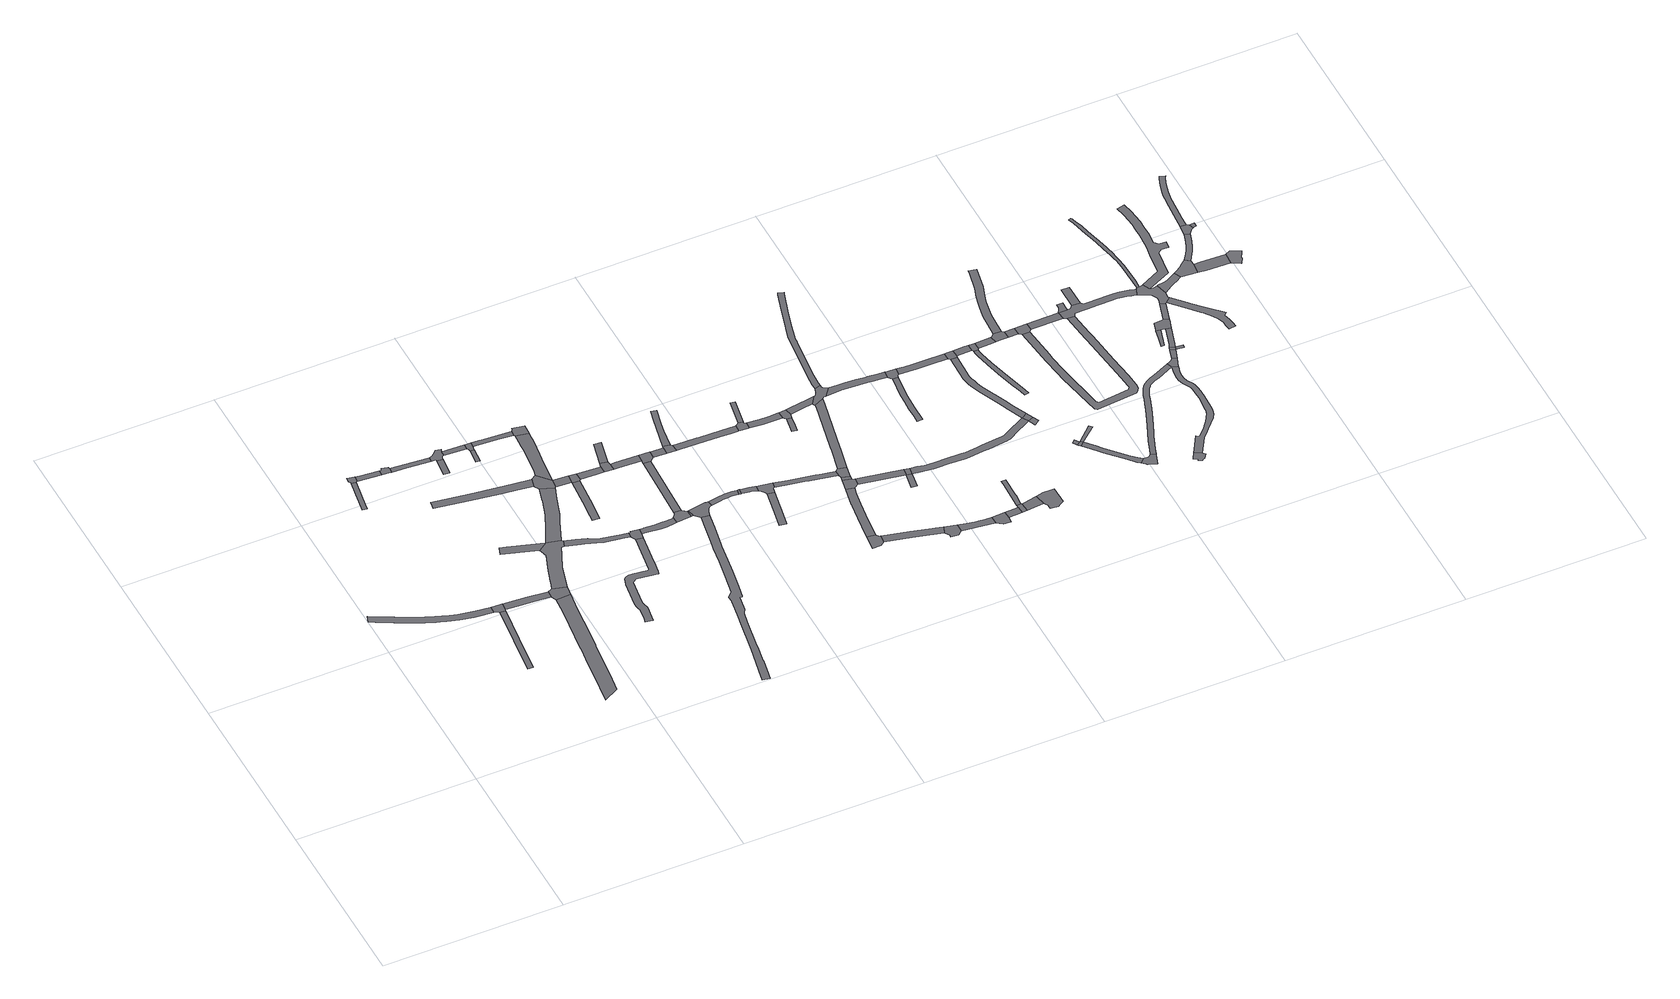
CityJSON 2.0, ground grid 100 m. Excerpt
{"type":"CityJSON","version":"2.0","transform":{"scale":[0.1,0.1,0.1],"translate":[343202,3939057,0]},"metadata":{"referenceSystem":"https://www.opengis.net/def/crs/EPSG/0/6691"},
"CityObjects":{
"road1":{"type":"Road","attributes":{"RoadStructureAttribute.sectionType":"1"},"geometry":[{"type":"MultiSurface","lod":"1","boundaries":[[[0,1,2,3,4,5,6,7,8,9,10,11,12,13,14,15,16,17,18,19,20,21,22,23,24,25,26,27]]]}]},
"road2":{"type":"Road","attributes":{"RoadStructureAttribute.sectionType":"1"},"geometry":[{"type":"MultiSurface","lod":"1","boundaries":[[[28,29,30,31,32,33,34,35]]]}]},
"road3":{"type":"Road","geometry":[{"type":"MultiSurface","lod":"1","boundaries":[[[36,37,0,27,38,28,35,39,40]]]}]},
"road4":{"type":"Road","attributes":{"RoadStructureAttribute.sectionType":"1"},"geometry":[{"type":"MultiSurface","lod":"1","boundaries":[[[41,42,43,44,45,46,47]]]}]},
"road5":{"type":"Road","geometry":[{"type":"MultiSurface","lod":"1","boundaries":[[[48,49,50,51,52,47,46,53,54,55]]]}]},
"road6":{"type":"Road","attributes":{"RoadStructureAttribute.sectionType":"1"},"geometry":[{"type":"MultiSurface","lod":"1","boundaries":[[[56,57,58,59,60,61,62,63,36,40]]]}]},
"road7":{"type":"Road","attributes":{"RoadStructureAttribute.sectionType":"1"},"geometry":[{"type":"MultiSurface","lod":"1","boundaries":[[[64,65,66,67,68,69,70,71,72,73,74,75,76,77,78,79,80]]]}]},
"road8":{"type":"Road","attributes":{"RoadStructureAttribute.sectionType":"1"},"geometry":[{"type":"MultiSurface","lod":"1","boundaries":[[[81,82,48,55,83]]]}]},
"road9":{"type":"Road","geometry":[{"type":"MultiSurface","lod":"1","boundaries":[[[84,85,86,87,81,83,88,89]]]}]},
"road10":{"type":"Road","geometry":[{"type":"MultiSurface","lod":"1","boundaries":[[[90,91,92,60,59,93,64,80]]]}]},
"road11":{"type":"Road","attributes":{"RoadStructureAttribute.sectionType":"1"},"geometry":[{"type":"MultiSurface","lod":"1","boundaries":[[[94,95,96,84,89]]]}]},
"road12":{"type":"Road","attributes":{"RoadStructureAttribute.sectionType":"1"},"geometry":[{"type":"MultiSurface","lod":"1","boundaries":[[[97,98,99,100,101]]]}]},
"road13":{"type":"Road","geometry":[{"type":"MultiSurface","lod":"1","boundaries":[[[102,101,100,103,104,105,106,92,91,107,108,109,110,111,112,113]]]}]},
"road14":{"type":"Road","geometry":[{"type":"MultiSurface","lod":"1","boundaries":[[[114,115,116,117]]]}]},
"road15":{"type":"Road","attributes":{"RoadStructureAttribute.sectionType":"1"},"geometry":[{"type":"MultiSurface","lod":"1","boundaries":[[[118,119,120,121,122,123,124,125,126,127]]]}]},
"road16":{"type":"Road","geometry":[{"type":"MultiSurface","lod":"1","boundaries":[[[116,128,129,130,131,132,133,134,135,136,137,96,95,138,139,140,117]]]}]},
"road17":{"type":"Road","attributes":{"RoadStructureAttribute.sectionType":"1"},"geometry":[{"type":"MultiSurface","lod":"1","boundaries":[[[133,132,141,142]]]}]},
"road18":{"type":"Road","attributes":{"RoadStructureAttribute.sectionType":"1"},"geometry":[{"type":"MultiSurface","lod":"1","boundaries":[[[102,143,144,145,146,147,148,149,150,151,152,153,154,155,101]]]}]},
"road19":{"type":"Road","geometry":[{"type":"MultiSurface","lod":"1","boundaries":[[[156,157,158,159]]]}]},
"road20":{"type":"Road","geometry":[{"type":"MultiSurface","lod":"1","boundaries":[[[141,160,156,159,161,162,163,164,142]]]}]},
"road21":{"type":"Road","attributes":{"RoadStructureAttribute.sectionType":"1"},"geometry":[{"type":"MultiSurface","lod":"1","boundaries":[[[165,166,167,168,169,170,171,172,173,174,175,176,177,178,179,180,181,182,183,184,185,186,187,188,189,190,191,192,193,194,195,196,197,198,199,200]]]}]},
"road22":{"type":"Road","attributes":{"RoadStructureAttribute.sectionType":"1"},"geometry":[{"type":"MultiSurface","lod":"1","boundaries":[[[112,201,202,203,204,205,206,207,208,209,210,211,212,213,214,215,113]]]}]},
"road23":{"type":"Road","geometry":[{"type":"MultiSurface","lod":"1","boundaries":[[[147,216,217,218,127,126,148]]]}]},
"road24":{"type":"Road","attributes":{"RoadStructureAttribute.sectionType":"1"},"geometry":[{"type":"MultiSurface","lod":"1","boundaries":[[[219,220,221,163,162,222,223,224,225,226,227]]]}]},
"road25":{"type":"Road","attributes":{"RoadStructureAttribute.sectionType":"1"},"geometry":[{"type":"MultiSurface","lod":"1","boundaries":[[[228,229,230,231,232,233,234,235,236]]]}]},
"road26":{"type":"Road","attributes":{"RoadStructureAttribute.sectionType":"1"},"geometry":[{"type":"MultiSurface","lod":"1","boundaries":[[[217,216,237,238]]]}]},
"road27":{"type":"Road","attributes":{"RoadStructureAttribute.sectionType":"1"},"geometry":[{"type":"MultiSurface","lod":"1","boundaries":[[[239,240,241,242,243,244,218,217,245,246,247,248,249,250,251]]]}]},
"road28":{"type":"Road","geometry":[{"type":"MultiSurface","lod":"1","boundaries":[[[252,253,254,209,208,200,199,255,256]]]}]},
"road29":{"type":"Road","geometry":[{"type":"MultiSurface","lod":"1","boundaries":[[[237,228,236,257,258,238]]]}]},
"road30":{"type":"Road","attributes":{"RoadStructureAttribute.sectionType":"1"},"geometry":[{"type":"MultiSurface","lod":"1","boundaries":[[[259,260,261,262,263,264,265,266,267,268,269,270,271,272,273,274,275,276,277,278,279,280,281,282,283,284,285,286,287,288,289,290,291,292,293,294,295,296,297]]]}]},
"road31":{"type":"Road","geometry":[{"type":"MultiSurface","lod":"1","boundaries":[[[298,227,226,251,250,299,300]]]}]},
"road32":{"type":"Road","attributes":{"RoadStructureAttribute.sectionType":"1"},"geometry":[{"type":"MultiSurface","lod":"1","boundaries":[[[301,302,303,304,305,306,307,256,255,308,309,310,311,312,313,314]]]}]},
"road33":{"type":"Road","attributes":{"RoadStructureAttribute.sectionType":"1"},"geometry":[{"type":"MultiSurface","lod":"1","boundaries":[[[315,316,258,257,317,318]]]}]},
"road34":{"type":"Road","geometry":[{"type":"MultiSurface","lod":"1","boundaries":[[[319,320,321,322,315,318]]]}]},
"road35":{"type":"Road","geometry":[{"type":"MultiSurface","lod":"1","boundaries":[[[313,323,324,325,326,327,314]]]}]},
"road36":{"type":"Road","geometry":[{"type":"MultiSurface","lod":"1","boundaries":[[[328,329,322,321]]]}]},
"road37":{"type":"Road","attributes":{"RoadStructureAttribute.sectionType":"1"},"geometry":[{"type":"MultiSurface","lod":"1","boundaries":[[[323,330,331,324]]]}]},
"road38":{"type":"Road","attributes":{"RoadStructureAttribute.sectionType":"1"},"geometry":[{"type":"MultiSurface","lod":"1","boundaries":[[[332,333,334,335,320,319]]]}]},
"road39":{"type":"Road","attributes":{"RoadStructureAttribute.sectionType":"1"},"geometry":[{"type":"MultiSurface","lod":"1","boundaries":[[[336,337,338,339,326,325]]]}]},
"road40":{"type":"Road","geometry":[{"type":"MultiSurface","lod":"1","boundaries":[[[340,341,342,343,344,345,346,347,348,331,330,283,282]]]}]},
"road41":{"type":"Road","geometry":[{"type":"MultiSurface","lod":"1","boundaries":[[[333,338,337,349,350,334]]]}]},
"road42":{"type":"Road","attributes":{"RoadStructureAttribute.sectionType":"1"},"geometry":[{"type":"MultiSurface","lod":"1","boundaries":[[[351,352,353,350,349]]]}]},
"road43":{"type":"Road","attributes":{"RoadStructureAttribute.sectionType":"1"},"geometry":[{"type":"MultiSurface","lod":"1","boundaries":[[[354,355,356,357,358,345,344,359,360,361,362,363,364,365]]]}]},
"road44":{"type":"Road","geometry":[{"type":"MultiSurface","lod":"1","boundaries":[[[366,367,368,352,351,369,370]]]}]},
"road45":{"type":"Road","geometry":[{"type":"MultiSurface","lod":"1","boundaries":[[[371,372,373,354,365]]]}]},
"road46":{"type":"Road","attributes":{"RoadStructureAttribute.sectionType":"1"},"geometry":[{"type":"MultiSurface","lod":"1","boundaries":[[[367,374,375,376,377,378,368]]]}]},
"road47":{"type":"Road","attributes":{"RoadStructureAttribute.sectionType":"1"},"geometry":[{"type":"MultiSurface","lod":"1","boundaries":[[[379,380,381,373,372,382,383,384,385,386,387]]]}]},
"road48":{"type":"Road","attributes":{"RoadStructureAttribute.sectionType":"1"},"geometry":[{"type":"MultiSurface","lod":"1","boundaries":[[[388,389,390,391,392,393]]]}]},
"road49":{"type":"Road","geometry":[{"type":"MultiSurface","lod":"1","boundaries":[[[386,394,395,396,393,392,397,398,399,400,401,387]]]}]},
"road50":{"type":"Road","attributes":{"RoadStructureAttribute.sectionType":"1"},"geometry":[{"type":"MultiSurface","lod":"1","boundaries":[[[402,403,404,405,370,369,406,407,408,409,410,411,412]]]}]},
"road51":{"type":"Road","geometry":[{"type":"MultiSurface","lod":"1","boundaries":[[[413,414,415,416,417,418,419,420]]]}]},
"road52":{"type":"Road","attributes":{"RoadStructureAttribute.sectionType":"1"},"geometry":[{"type":"MultiSurface","lod":"1","boundaries":[[[421,422,423,400,399,424,425,426,427,428,429]]]}]},
"road53":{"type":"Road","geometry":[{"type":"MultiSurface","lod":"1","boundaries":[[[430,431,412,411,432,433,434,435,436,437,438,439]]]}]},
"road54":{"type":"Road","attributes":{"RoadStructureAttribute.sectionType":"1"},"geometry":[{"type":"MultiSurface","lod":"1","boundaries":[[[440,441,442,443,444,445,446,447,415,414,448,449,450,451,452,453]]]}]},
"road55":{"type":"Road","geometry":[{"type":"MultiSurface","lod":"1","boundaries":[[[438,454,455,439]]]}]},
"road56":{"type":"Road","attributes":{"RoadStructureAttribute.sectionType":"1"},"geometry":[{"type":"MultiSurface","lod":"1","boundaries":[[[456,457,458,459,460,461,462,463,434,433]]]}]},
"road57":{"type":"Road","attributes":{"RoadStructureAttribute.sectionType":"1"},"geometry":[{"type":"MultiSurface","lod":"1","boundaries":[[[419,464,465,466,467,468,469,470,471,420]]]}]},
"road58":{"type":"Road","geometry":[{"type":"MultiSurface","lod":"1","boundaries":[[[452,472,473,474,475,476,453]]]}]},
"road59":{"type":"Road","attributes":{"RoadStructureAttribute.sectionType":"1"},"geometry":[{"type":"MultiSurface","lod":"1","boundaries":[[[475,477,478,476]]]}]},
"road60":{"type":"Road","geometry":[{"type":"MultiSurface","lod":"1","boundaries":[[[428,478,477,479,480,429]]]}]},
"road61":{"type":"Road","geometry":[{"type":"MultiSurface","lod":"1","boundaries":[[[481,482,483,484,485,486]]]}]},
"road62":{"type":"Road","geometry":[{"type":"MultiSurface","lod":"1","boundaries":[[[487,488,489,460,459,481,486]]]}]},
"road63":{"type":"Road","attributes":{"RoadStructureAttribute.sectionType":"1"},"geometry":[{"type":"MultiSurface","lod":"1","boundaries":[[[490,473,472,491,492]]]}]},
"road64":{"type":"Road","geometry":[{"type":"MultiSurface","lod":"1","boundaries":[[[467,466,493,494,495,496,497]]]}]},
"road65":{"type":"Road","attributes":{"RoadStructureAttribute.sectionType":"1"},"geometry":[{"type":"MultiSurface","lod":"1","boundaries":[[[498,499,500,501,480,479,502,503,504,505,506]]]}]},
"road66":{"type":"Road","attributes":{"RoadStructureAttribute.sectionType":"1"},"geometry":[{"type":"MultiSurface","lod":"1","boundaries":[[[507,508,509,510,511,512,513,489,488]]]}]},
"road67":{"type":"Road","geometry":[{"type":"MultiSurface","lod":"1","boundaries":[[[491,514,515,516,517,518]]]}]},
"road68":{"type":"Road","geometry":[{"type":"MultiSurface","lod":"1","boundaries":[[[491,518,519,492]]]}]},
"road69":{"type":"Road","attributes":{"RoadStructureAttribute.sectionType":"1"},"geometry":[{"type":"MultiSurface","lod":"1","boundaries":[[[496,520,521,522,523,524,525,526,527,528,497]]]}]},
"road70":{"type":"Road","geometry":[{"type":"MultiSurface","lod":"1","boundaries":[[[529,530,531,532,533,534,535,536,510,509,498,506,537,538]]]}]},
"road71":{"type":"Road","geometry":[{"type":"MultiSurface","lod":"1","boundaries":[[[539,540,521,520,541,542]]]}]},
"road72":{"type":"Road","attributes":{"RoadStructureAttribute.sectionType":"1"},"geometry":[{"type":"MultiSurface","lod":"1","boundaries":[[[543,540,539,544,545]]]}]},
"road73":{"type":"Road","attributes":{"RoadStructureAttribute.sectionType":"1"},"geometry":[{"type":"MultiSurface","lod":"1","boundaries":[[[546,547,548,549,550,551,552,529,538,553,554,555,556,557,558,559,560]]]}]},
"road74":{"type":"Road","attributes":{"RoadStructureAttribute.sectionType":"1"},"geometry":[{"type":"MultiSurface","lod":"1","boundaries":[[[561,562,563,564,565,566,567,568,569,570,571,572,533,532,573,574,575,576,577,578,579,580,581,582,583,584,585]]]}]},
"road75":{"type":"Road","geometry":[{"type":"MultiSurface","lod":"1","boundaries":[[[586,587,588,589,543,545]]]}]},
"road76":{"type":"Road","attributes":{"RoadStructureAttribute.sectionType":"1"},"geometry":[{"type":"MultiSurface","lod":"1","boundaries":[[[590,591,592,593,594,595,596,589,588]]]}]},
"road77":{"type":"Road","attributes":{"RoadStructureAttribute.sectionType":"1"},"geometry":[{"type":"MultiSurface","lod":"1","boundaries":[[[597,587,586,598,599]]]}]},
"road78":{"type":"Road","attributes":{"RoadStructureAttribute.sectionType":"1"},"geometry":[{"type":"MultiSurface","lod":"1","boundaries":[[[600,601,602,603,604,605,606,607,608,609,610,611,612,613,614]]]}]},
"road79":{"type":"Road","attributes":{"RoadStructureAttribute.sectionType":"1"},"geometry":[{"type":"MultiSurface","lod":"1","boundaries":[[[615,616,617,618,619,620,621,622,623,624,625,626,627,628,629,630,631,519,518,632,633,634,635,636,637,638,639,640,641,642,643,644,645,646,647,648,615,649,650,651]]]}]},
"road80":{"type":"Road","geometry":[{"type":"MultiSurface","lod":"1","boundaries":[[[652,653,599,598,654,655,656,657,658,659,660]]]}]},
"road81":{"type":"Road","geometry":[{"type":"MultiSurface","lod":"1","boundaries":[[[600,614,661,662,663,664,546,560]]]}]},
"road82":{"type":"Road","attributes":{"RoadStructureAttribute.sectionType":"1"},"geometry":[{"type":"MultiSurface","lod":"1","boundaries":[[[665,666,667,668,669,670,663,662,671,672,673,674,675,676]]]}]},
"road83":{"type":"Road","attributes":{"RoadStructureAttribute.sectionType":"1"},"geometry":[{"type":"MultiSurface","lod":"1","boundaries":[[[677,678,679,680,681,682,683,684,685,686,616,687,688,689,690,691,692,693,694,695,696,697]]]}]},
"road84":{"type":"Road","geometry":[{"type":"MultiSurface","lod":"1","boundaries":[[[687,616,615,651]]]}]},
"road85":{"type":"Road","geometry":[{"type":"MultiSurface","lod":"1","boundaries":[[[698,665,676,697,696,699,700]]]}]},
"road86":{"type":"Road","geometry":[{"type":"MultiSurface","lod":"1","boundaries":[[[701,702,703,704,705]]]}]},
"road87":{"type":"Road","geometry":[{"type":"MultiSurface","lod":"1","boundaries":[[[705,704,706,707,708,709]]]}]},
"road88":{"type":"Road","attributes":{"RoadStructureAttribute.sectionType":"1"},"geometry":[{"type":"MultiSurface","lod":"1","boundaries":[[[699,710,711,712,700]]]}]},
"road89":{"type":"Road","attributes":{"RoadStructureAttribute.sectionType":"1"},"geometry":[{"type":"MultiSurface","lod":"1","boundaries":[[[713,714,715,716,717,718,719,720,721,722,723,724,725,726,727,728]]]}]},
"road90":{"type":"Road","attributes":{"RoadStructureAttribute.sectionType":"1"},"geometry":[{"type":"MultiSurface","lod":"1","boundaries":[[[708,729,730,709]]]}]},
"road91":{"type":"Road","geometry":[{"type":"MultiSurface","lod":"1","boundaries":[[[727,731,732,711,710,733,728]]]}]},
"road92":{"type":"Road","attributes":{"RoadStructureAttribute.sectionType":"1"},"geometry":[{"type":"MultiSurface","lod":"1","boundaries":[[[734,735,736,737,738,708,707,739,740,741,742,743,744,745,746]]]}]},
"road93":{"type":"Road","attributes":{"RoadStructureAttribute.sectionType":"1"},"geometry":[{"type":"MultiSurface","lod":"1","boundaries":[[[731,747,748,749,750,732]]]}]},
"road94":{"type":"Road","geometry":[{"type":"MultiSurface","lod":"1","boundaries":[[[745,751,752,753,754,755,756,757,758,759,760,761,746]]]}]},
"road95":{"type":"Road","geometry":[{"type":"MultiSurface","lod":"1","boundaries":[[[762,763,764,765,749,748,766,767]]]}]},
"road96":{"type":"Road","attributes":{"RoadStructureAttribute.sectionType":"1"},"geometry":[{"type":"MultiSurface","lod":"1","boundaries":[[[762,767,768,769]]]}]},
"road97":{"type":"Road","attributes":{"RoadStructureAttribute.sectionType":"1"},"geometry":[{"type":"MultiSurface","lod":"1","boundaries":[[[770,771,772,773,774,775,776,777,778,779,764,763,780,781,782,783,784,785,786,787,788]]]}]},
"road98":{"type":"Road","geometry":[{"type":"MultiSurface","lod":"1","boundaries":[[[768,789,790,791,792,769]]]}]},
"road99":{"type":"Road","geometry":[{"type":"MultiSurface","lod":"1","boundaries":[[[793,794,795,796,797,798,799,800,801,802,803,804]]]}]},
"road100":{"type":"Road","attributes":{"RoadStructureAttribute.sectionType":"1"},"geometry":[{"type":"MultiSurface","lod":"1","boundaries":[[[805,806,807,808,809,810,811,812,813,814,815,816,817,818,819,790,789,820,821,822,823,824,825,826,827,828,829,830,831,832,833,834,835,836,837,838]]]}]},
"road101":{"type":"Road","attributes":{"RoadStructureAttribute.sectionType":"1"},"geometry":[{"type":"MultiSurface","lod":"1","boundaries":[[[839,792,791,840,841]]]}]},
"road102":{"type":"Road","attributes":{"RoadStructureAttribute.sectionType":"1"},"geometry":[{"type":"MultiSurface","lod":"1","boundaries":[[[757,842,843,844,845,846,847,848,849,850,851,852,853,854,855,856,857,858,859,860,861,862,863,864,865,866,867,868,869,870,871,872,873,874,875,876,877,878,879,880,800,799,881,882,883,884,885,886,887,888,889,890,891,892,893,894,895,896,897,898,899,900,860,901,902,903,904,905,906,907,908,909,910,911,912,913,914,915,916,917,758]]]}]},
"road103":{"type":"Road","geometry":[{"type":"MultiSurface","lod":"1","boundaries":[[[918,919,920,921,922,923,841]]]}]},
"road104":{"type":"Road","geometry":[{"type":"MultiSurface","lod":"1","boundaries":[[[924,925,926,927]]]}]},
"road105":{"type":"Road","geometry":[{"type":"MultiSurface","lod":"1","boundaries":[[[928,929,901,860,900,930,931]]]}]},
"road106":{"type":"Road","attributes":{"RoadStructureAttribute.sectionType":"1"},"geometry":[{"type":"MultiSurface","lod":"1","boundaries":[[[926,932,918,841,840,933,838,837,934,935,936,937,938,939,940,941,942,943,944,945,946,947,948,949,950,951,952,953,954,927]]]}]},
"road107":{"type":"Road","attributes":{"RoadStructureAttribute.sectionType":"1"},"geometry":[{"type":"MultiSurface","lod":"1","boundaries":[[[955,931,930,956]]]}]},
"road108":{"type":"Road","geometry":[{"type":"MultiSurface","lod":"1","boundaries":[[[957,958,955,956]]]}]},
"road109":{"type":"Road","attributes":{"RoadStructureAttribute.sectionType":"1"},"geometry":[{"type":"MultiSurface","lod":"1","boundaries":[[[959,960,961,962,963,964,965]]]}]},
"road110":{"type":"Road","geometry":[{"type":"MultiSurface","lod":"1","boundaries":[[[966,967,957,956]]]}]},
"road111":{"type":"Road","attributes":{"RoadStructureAttribute.sectionType":"1"},"geometry":[{"type":"MultiSurface","lod":"1","boundaries":[[[968,969,970,971,958,957]]]}]},
"road112":{"type":"Road","geometry":[{"type":"MultiSurface","lod":"1","boundaries":[[[972,973,974,975,965,964,976,970,969,977,978,979]]]}]},
"road113":{"type":"Road","attributes":{"RoadStructureAttribute.sectionType":"1"},"geometry":[{"type":"MultiSurface","lod":"1","boundaries":[[[978,980,981,979]]]}]},
"road114":{"type":"Road","geometry":[{"type":"MultiSurface","lod":"1","boundaries":[[[982,983,984,985,986,987,988,989,990,991,992,993,994,995,944,943,996,997,998,999,1000,1001,1002,1003,981,980,1004,1005]]]}]},
"road115":{"type":"Road","attributes":{"RoadStructureAttribute.sectionType":"1"},"geometry":[{"type":"MultiSurface","lod":"1","boundaries":[[[992,1006,1007,1008,1009,1010,1011,1012,1013,1014,1015,1016,1017,1018,1019,1020,1021,1022,1023,1024,1025,1026,1027,1028,1029,1030,1031,1032,1033,993]]]}]},
"road116":{"type":"Road","attributes":{"RoadStructureAttribute.sectionType":"1"},"geometry":[{"type":"MultiSurface","lod":"1","boundaries":[[[1034,1035,1036,1037,1038,1039,1040,1041,1042,1043,1044,1045,1046,1047,1048,1049,1050,1051,1052,1053,1054,982,1005]]]}]},
"road117":{"type":"Road","attributes":{"RoadStructureAttribute.sectionType":"1"},"geometry":[{"type":"MultiSurface","lod":"1","boundaries":[[[1055,1056,1057,1058,1059,1060,1061,985,984,1062,1063,1064,1065,1066,1067]]]}]},
"road118":{"type":"Road","attributes":{"RoadStructureAttribute.sectionType":"1"},"geometry":[{"type":"MultiSurface","lod":"1","boundaries":[[[987,1068,1069,1070,1071,1072,1073,1074,1075,1076,1077,1078,1079,1080,1081,1082,1083,1084,1085,1086,1087,1088,1089,1090,1091,1092,988]]]}]},
"road119":{"type":"Road","geometry":[{"type":"MultiSurface","lod":"1","boundaries":[[[1093,1094,1095,1096,1097,1098,1099,1100,1055,1067]]]}]},
"road120":{"type":"Road","attributes":{"RoadStructureAttribute.sectionType":"1"},"geometry":[{"type":"MultiSurface","lod":"1","boundaries":[[[1101,1102,1103,1104,1105,1106,1107,1108,1109,1110,1096,1095]]]}]},
"road121":{"type":"Road","attributes":{"RoadStructureAttribute.sectionType":"1"},"geometry":[{"type":"MultiSurface","lod":"1","boundaries":[[[1111,1094,1093,1112,1113,1114]]]}]},
"road122":{"type":"Road","geometry":[{"type":"MultiSurface","lod":"1","boundaries":[[[1115,1116,1106,1105,1117,1118,1119,1120,1121,1122,1123]]]}]},
"road123":{"type":"Road","geometry":[{"type":"MultiSurface","lod":"1","boundaries":[[[1124,1125,1126,1122,1121]]]}]},
"road124":{"type":"Road","geometry":[{"type":"MultiSurface","lod":"1","boundaries":[[[1127,1128,1129,1130,1131,1114,1113,1132,1133,1134,1135]]]}]},
"road125":{"type":"Road","attributes":{"RoadStructureAttribute.sectionType":"1"},"geometry":[{"type":"MultiSurface","lod":"1","boundaries":[[[1136,1137,1138,1139,1140,1141,1142,1143,1144,1145,1146,1147,1148,1149,1150,1151,1152,1153,1154,1155,1156,1157,1115,1123]]]}]}
},
"vertices":[
[599,1067,0],[519,1077,0],[429,1093,0],[369,1111,0],[352,1117,0],[320,1128,0],[274,1146,0],[251,1155,0],[212,1174,0],[204,1178,0],[135,1214,0],[54,1256,0],[15,1277,0],[2,1238,0],[36,1220,0],[101,1187,0],[117,1178,0],[195,1138,0],[235,1119,0],[243,1115,0],[257,1110,0],[306,1090,0],[327,1083,0],[356,1073,0],[419,1054,0],[493,1040,0],[513,1037,0],[596,1028,0],
[623,1014,0],[599,805,0],[581,660,0],[573,593,0],[602,589,0],[610,654,0],[628,802,0],[653,1011,0],
[659,1064,0],[625,1066,0],[618,1020,0],[654,1020,0],[656,1022,0],
[335,2041,0],[333,2033,0],[322,1970,0],[347,1966,0],[353,2001,0],[382,2162,0],[357,2166,0],
[391,2198,0],[366,2205,0],[352,2208,0],[348,2180,0],[357,2169,0],[384,2165,0],[385,2166,0],[389,2167,0],
[660,1022,0],[746,1015,0],[821,1009,0],[902,1002,0],[905,1042,0],[795,1053,0],[748,1057,0],[662,1064,0],
[916,973,0],[910,911,0],[895,784,0],[875,613,0],[874,604,0],[860,490,0],[847,382,0],[832,262,0],[826,222,0],[910,268,0],[924,373,0],[937,485,0],[950,590,0],[952,598,0],[972,774,0],[986,901,0],[996,976,0],
[521,2183,0],[419,2195,0],[519,2154,0],
[574,2177,0],[572,2187,0],[538,2197,0],[532,2185,0],[565,2150,0],[572,2149,0],
[1000,998,0],[1006,1033,0],[929,1054,0],[916,978,0],
[654,2143,0],[784,2133,0],[786,2161,0],
[856,1420,0],[821,1431,0],[804,1386,0],[995,1325,0],[1045,1361,0],
[1123,1344,0],[1009,1280,0],[976,1199,0],[948,1107,0],[939,1081,0],[1018,1084,0],[1045,1172,0],[1076,1242,0],[1080,1249,0],[1100,1300,0],[1118,1299,0],[1131,1337,0],
[800,2023,0],[831,2019,0],[843,2121,0],[811,2124,0],
[1083,1810,0],[1003,1819,0],[858,1841,0],[655,1872,0],[648,1828,0],[793,1805,0],[997,1774,0],[1083,1763,0],[1167,1751,0],[1178,1799,0],
[843,2129,0],[846,2136,0],[849,2141,0],[853,2143,0],[859,2144,0],[857,2172,0],[866,2187,0],[834,2194,0],[814,2173,0],[805,2165,0],[807,2132,0],[809,2131,0],[811,2126,0],
[981,2137,0],[983,2167,0],
[1174,1466,0],[1196,1514,0],[1201,1531,0],[1230,1620,0],[1258,1694,0],[1183,1720,0],[1161,1641,0],[1159,1634,0],[1129,1543,0],[1129,1541,0],[1087,1450,0],[1079,1433,0],[1050,1371,0],
[991,2115,0],[981,2033,0],[1005,2031,0],[1013,2113,0],
[988,2127,0],[1014,2129,0],[1016,2138,0],[1018,2166,0],[1003,2166,0],
[1427,971,0],[1424,964,0],[1416,963,0],[1340,973,0],[1321,976,0],[1305,972,0],[1294,965,0],[1285,955,0],[1281,942,0],[1276,922,0],[1254,782,0],[1254,757,0],[1259,737,0],[1261,731,0],[1261,728,0],[1251,662,0],[1247,637,0],[1272,633,0],[1287,631,0],[1301,725,0],[1301,738,0],[1297,749,0],[1294,762,0],[1294,779,0],[1315,916,0],[1340,933,0],[1430,920,0],[1454,918,0],[1455,918,0],[1461,936,0],[1466,959,0],[1472,996,0],[1478,1041,0],[1488,1107,0],[1499,1183,0],[1459,1189,0],
[1179,1281,0],[1236,1263,0],[1244,1260,0],[1273,1250,0],[1309,1239,0],[1354,1230,0],[1414,1221,0],[1445,1215,0],[1449,1246,0],[1416,1250,0],[1359,1260,0],[1294,1274,0],[1284,1277,0],[1247,1301,0],[1191,1319,0],
[1263,1699,0],[1269,1749,0],[1207,1819,0],
[1153,2157,0],[1087,2161,0],[1064,2163,0],[1020,2137,0],[1029,2137,0],[1087,2134,0],[1151,2129,0],[1235,2121,0],[1238,2149,0],
[1350,1689,0],[1335,1510,0],[1334,1507,0],[1327,1443,0],[1324,1406,0],[1363,1403,0],[1374,1500,0],[1374,1506,0],[1390,1686,0],
[1348,1692,0],[1353,1742,0],
[1236,2048,0],[1235,2045,0],[1234,2009,0],[1228,1945,0],[1221,1890,0],[1215,1846,0],[1277,1833,0],[1288,1910,0],[1292,1943,0],[1305,2038,0],[1308,2088,0],[1309,2099,0],[1240,2114,0],
[1496,1247,0],[1460,1251,0],[1459,1245,0],[1503,1210,0],[1506,1246,0],
[1396,1694,0],[1397,1738,0],
[1632,5,0],[1637,32,0],[1645,73,0],[1657,132,0],[1654,132,0],[1673,234,0],[1678,264,0],[1705,418,0],[1717,478,0],[1732,503,0],[1747,583,0],[1747,589,0],[1760,587,0],[1762,596,0],[1768,624,0],[1775,662,0],[1795,772,0],[1810,857,0],[1825,956,0],[1829,980,0],[1834,1006,0],[1851,1095,0],[1855,1118,0],[1866,1180,0],[1821,1188,0],[1807,1103,0],[1790,1014,0],[1781,963,0],[1765,865,0],[1746,755,0],[1726,645,0],[1697,613,0],[1701,585,0],[1700,583,0],[1683,487,0],[1671,423,0],[1636,231,0],[1598,42,0],[1592,13,0],
[1245,2162,0],[1312,2157,0],[1247,2170,0],
[1692,1244,0],[1678,1242,0],[1647,1241,0],[1634,1241,0],[1590,1242,0],[1530,1244,0],[1528,1244,0],[1520,1209,0],[1607,1201,0],[1640,1202,0],[1659,1204,0],[1666,1205,0],[1697,1208,0],[1694,1244,0],
[1528,1728,0],[1489,1731,0],[1487,1691,0],[1526,1689,0],
[1578,1687,0],[1579,1726,0],[1575,1745,0],[1534,1754,0],
[1781,1216,0],[1777,1257,0],[1754,1277,0],[1715,1279,0],[1714,1266,0],
[1605,1885,0],[1566,1891,0],
[1791,1217,0],[1784,1258,0],
[1603,1686,0],[1731,1680,0],[1732,1722,0],[1607,1726,0],
[1762,1462,0],[1770,1657,0],[1730,1659,0],[1722,1463,0],
[1872,1206,0],[1878,1220,0],[1884,1229,0],[1897,1240,0],[1907,1243,0],[1902,1273,0],[1900,1272,0],[1886,1270,0],[1887,1276,0],
[1792,1677,0],[1793,1720,0],
[1866,1674,0],[1867,1715,0],[1807,1719,0],
[2067,1284,0],[2041,1287,0],[2018,1287,0],[2000,1286,0],[1963,1283,0],[1967,1253,0],[1977,1254,0],[1984,1255,0],[2002,1256,0],[2019,1257,0],[2039,1257,0],[2063,1254,0],
[1911,1714,0],[1909,1720,0],[1870,1728,0],[1920,1671,0],[1916,1712,0],
[2076,1252,0],[2076,1253,0],[2079,1283,0],
[1921,1823,0],[1934,1883,0],[1953,1971,0],[1924,1977,0],[1911,1919,0],
[2161,1269,0],[2131,1274,0],[2099,1280,0],[2095,1251,0],[2119,1247,0],[2126,1246,0],[2148,1240,0],[2160,1235,0],[2166,1268,0],
[2161,1035,0],[2147,968,0],[2186,960,0],[2200,1027,0],[2229,1187,0],[2190,1194,0],
[2168,1230,0],[2180,1217,0],[2187,1206,0],[2234,1211,0],[2237,1218,0],[2244,1223,0],[2250,1252,0],[2249,1252,0],
[2182,1702,0],[2062,1706,0],[2048,1707,0],[1938,1711,0],[1936,1671,0],[2075,1666,0],[2181,1662,0],[2211,1661,0],[2252,1659,0],[2259,1659,0],[2261,1701,0],
[2562,680,0],[2552,697,0],[2505,702,0],[2497,629,0],[2495,617,0],[2542,617,0],[2565,636,0],[2569,678,0],
[2475,1208,0],[2467,1210,0],[2327,1237,0],[2255,1220,0],[2323,1207,0],[2397,1193,0],[2420,1188,0],[2569,1158,0],[2570,1191,0],
[2274,1707,0],[2268,1704,0],[2309,1656,0],[2315,1656,0],[2318,1695,0],[2311,1697,0],[2307,1702,0],[2307,1709,0],[2307,1710,0],[2281,1714,0],
[2542,973,0],[2537,945,0],[2537,942,0],[2535,934,0],[2529,893,0],[2517,803,0],[2515,781,0],[2511,754,0],[2562,798,0],[2573,887,0],[2580,927,0],[2594,1006,0],[2602,1044,0],[2558,1053,0],
[2333,1855,0],[2306,1859,0],
[2358,1652,0],[2388,1650,0],[2439,1648,0],[2496,1649,0],[2493,1689,0],[2492,1689,0],[2440,1688,0],[2390,1690,0],
[2707,600,0],[2723,596,0],[2864,559,0],[2881,601,0],[2841,611,0],[2810,620,0],[2718,644,0],[2606,670,0],
[2627,1061,0],[2633,1099,0],[2626,1100,0],[2618,1109,0],[2570,1118,0],
[2619,1127,0],[2575,1141,0],
[2630,1191,0],[2586,1201,0],
[2511,1635,0],[2509,1623,0],[2496,1542,0],[2523,1538,0],[2532,1592,0],[2538,1630,0],
[2539,1639,0],[2542,1653,0],[2535,1693,0],
[2801,1069,0],[2873,1015,0],[2880,1056,0],
[2883,535,0],[2882,519,0],[2925,516,0],[2947,537,0],[2949,583,0],
[2682,1658,0],[2681,1647,0],[2620,1359,0],[2615,1333,0],[2658,1320,0],[2665,1350,0],[2675,1402,0],[2727,1647,0],[2735,1683,0],
[2574,1659,0],[2609,1664,0],[2672,1675,0],[2703,1718,0],[2678,1716,0],[2666,1715,0],[2559,1697,0],
[2864,961,0],[2858,923,0],[2889,920,0],[2901,997,0],[2903,1010,0],
[2910,1051,0],
[3128,514,0],[3127,558,0],[3098,557,0],[3092,558,0],[3058,562,0],[3050,563,0],[3038,565,0],[3024,568,0],[2995,574,0],
[2793,1742,0],[2768,1759,0],[2767,1765,0],[2765,1776,0],[2731,1764,0],[2725,1742,0],[2725,1739,0],[2711,1721,0],[2746,1693,0],[2758,1694,0],
[3202,519,0],[3200,560,0],[3160,487,0],[3200,485,0],
[3275,563,0],[3241,520,0],[3279,523,0],
[3096,1722,0],[3062,1725,0],[3008,1730,0],[2992,1731,0],[2946,1736,0],[2881,1739,0],[2847,1739,0],[2799,1697,0],[2848,1699,0],[2879,1699,0],[2943,1696,0],[2987,1691,0],[3011,1689,0],[3059,1686,0],[3093,1683,0],
[2861,2462,0],[2857,2451,0],[2825,2345,0],[2805,2276,0],[2789,2222,0],[2780,2188,0],[2772,2161,0],[2767,2135,0],[2765,2115,0],[2764,2106,0],[2737,1858,0],[2732,1797,0],[2764,1797,0],[2769,1855,0],[2796,2101,0],[2797,2112,0],[2799,2130,0],[2804,2154,0],[2811,2179,0],[2820,2213,0],[2835,2267,0],[2852,2324,0],[2888,2442,0],[2889,2443,0],[2894,2452,0],
[3307,526,0],[3302,578,0],[3300,579,0],[3275,580,0],
[3300,587,0],[3303,644,0],[3303,652,0],[3306,754,0],[3306,766,0],[3281,767,0],[3281,747,0],
[3316,579,0],[3403,535,0],[3390,595,0],
[3111,1660,0],[3103,1598,0],[3099,1564,0],[3096,1531,0],[3094,1487,0],[3092,1434,0],[3091,1374,0],[3090,1335,0],[3120,1334,0],[3122,1433,0],[3124,1485,0],[3126,1528,0],[3129,1561,0],[3133,1594,0],[3142,1659,0],
[3592,1094,0],[3573,1129,0],[3464,1071,0],[3440,1058,0],[3432,1056,0],[3420,1053,0],[3410,1052,0],[3308,1041,0],[3278,1038,0],[3239,1034,0],[3211,1031,0],[3190,1031,0],[3098,1034,0],[3049,1034,0],[3006,1035,0],[2988,1037,0],[2950,1044,0],[2913,1008,0],[2982,998,0],[3003,995,0],[3017,994,0],[3049,994,0],[3098,994,0],[3190,990,0],[3213,991,0],[3244,994,0],[3312,1001,0],[3322,1002,0],[3414,1013,0],[3427,1014,0],[3442,1017,0],[3455,1021,0],[3482,1035,0],[3483,1036,0],[3609,1056,0],[3638,1077,0],[3624,1108,0],
[3478,605,0],[3434,604,0],[3418,516,0],[3417,496,0],[3416,486,0],[3461,482,0],[3475,491,0],[3498,505,0],[3496,605,0],
[3145,1671,0],[3153,1677,0],[3155,1718,0],[3113,1720,0],
[3421,1710,0],[3319,1711,0],[3295,1711,0],[3252,1712,0],[3201,1714,0],[3187,1715,0],[3181,1676,0],[3252,1672,0],[3286,1671,0],[3295,1671,0],[3318,1671,0],[3421,1670,0],
[3427,1508,0],[3431,1487,0],[3433,1476,0],[3434,1471,0],[3435,1465,0],[3441,1443,0],[3448,1422,0],[3458,1392,0],[3510,1272,0],[3536,1213,0],[3605,1150,0],[3569,1227,0],[3547,1280,0],[3493,1405,0],[3482,1435,0],[3476,1454,0],[3471,1473,0],[3467,1494,0],[3464,1511,0],[3469,1659,0],[3433,1661,0],
[3443,1710,0],[3470,1669,0],[3469,1711,0],
[3737,874,0],[3721,858,0],[3733,842,0],[3736,837,0],[3755,851,0],
[3741,831,0],[3749,822,0],[3771,842,0],[3758,852,0],
[3555,1672,0],[3555,1712,0],[3536,1712,0],
[3561,1644,0],[3564,1622,0],[3580,1548,0],[3601,1464,0],[3627,1368,0],[3647,1301,0],[3655,1270,0],[3679,1277,0],[3671,1306,0],[3652,1374,0],[3626,1471,0],[3605,1553,0],[3589,1626,0],[3586,1645,0],[3586,1662,0],[3561,1662,0],
[3861,919,0],[3846,932,0],
[3591,1671,0],[3590,1711,0],[3561,1668,0],
[3965,626,0],[3939,652,0],[3852,749,0],[3839,764,0],[3819,788,0],[3808,754,0],[3830,729,0],[3917,632,0],[3946,601,0],[3951,595,0],[3955,590,0],[3965,581,0],[3988,606,0],
[3660,1674,0],[3688,1675,0],[3681,1715,0],[3614,1712,0],
[3977,572,0],[3986,565,0],[3990,559,0],[3992,557,0],[4037,541,0],[4058,601,0],[4061,608,0],[4035,618,0],[4027,608,0],[4018,604,0],[4009,603,0],
[3758,1718,0],[3746,1731,0],[3703,1731,0],[3691,1718,0],[3717,1675,0],[3759,1675,0],
[3815,1675,0],[3814,1719,0],
[3785,2188,0],[3782,2166,0],[3761,2062,0],[3742,2006,0],[3739,1996,0],[3731,1969,0],[3725,1937,0],[3717,1900,0],[3711,1861,0],[3708,1822,0],[3750,1819,0],[3753,1856,0],[3758,1887,0],[3759,1892,0],[3766,1929,0],[3772,1959,0],[3782,1994,0],[3802,2053,0],[3828,2179,0],
[3832,1664,0],[3872,1663,0],[3884,1679,0],[3883,1721,0],
[4249,464,0],[4253,469,0],[4259,473,0],[4267,473,0],[4284,501,0],[4276,506,0],[4272,514,0],[4236,535,0],[4213,495,0],[4212,495,0],[4234,483,0],[4230,475,0],
[4102,1500,0],[4103,1490,0],[4125,1303,0],[4141,1171,0],[4147,1110,0],[4149,1094,0],[4137,1080,0],[3966,1063,0],[3952,1074,0],[3939,1156,0],[3920,1268,0],[3916,1295,0],[3907,1356,0],[3895,1445,0],[3892,1478,0],[3848,1515,0],[3855,1440,0],[3868,1348,0],[3876,1288,0],[3887,1229,0],[3915,1083,0],[3925,1028,0],[3937,1020,0],[4162,1040,0],[4170,1046,0],[4176,1054,0],[4187,1070,0],[4189,1097,0],[4181,1175,0],[4165,1307,0],[4142,1502,0],[4139,1533,0],[4123,1668,0],[4082,1669,0],
[3940,1722,0],[4064,1679,0],[4060,1725,0],
[4073,640,0],[4095,701,0],[4105,724,0],[4108,729,0],[4117,749,0],[4136,796,0],[4170,879,0],[4181,907,0],[4205,972,0],[4210,987,0],[4214,1001,0],[4223,1023,0],[4232,1038,0],[4244,1054,0],[4249,1060,0],[4259,1067,0],[4283,1079,0],[4311,1090,0],[4402,1131,0],[4392,1086,0],[4389,1056,0],[4391,1030,0],[4399,1002,0],[4420,965,0],[4423,958,0],[4425,941,0],[4426,913,0],[4428,872,0],[4421,787,0],[4418,772,0],[4413,753,0],[4400,732,0],[4386,709,0],[4365,682,0],[4357,672,0],[4339,654,0],[4311,626,0],[4295,635,0],[4247,555,0],[4327,607,0],[4353,633,0],[4374,656,0],[4377,659,0],[4428,714,0],[4443,739,0],[4451,763,0],[4454,782,0],[4458,874,0],[4456,914,0],[4455,944,0],[4454,952,0],[4452,966,0],[4447,978,0],[4427,1013,0],[4421,1036,0],[4419,1056,0],[4422,1081,0],[4433,1118,0],[4433,1120,0],[4390,1160,0],[4365,1149,0],[4299,1118,0],[4271,1106,0],[4243,1092,0],[4222,1075,0],[4207,1055,0],[4196,1036,0],[4191,1024,0],[4186,1012,0],[4176,982,0],[4159,934,0],[4153,917,0],[4109,809,0],[4089,760,0],[4066,707,0],[4046,649,0],
[4109,1726,0],[4110,1778,0],[4093,1779,0],[4079,1780,0],[4077,1756,0],[4070,1741,0],
[4188,1866,0],[4144,1866,0],[4144,1743,0],[4189,1742,0],
[4419,1176,0],[4408,1168,0],[4454,1175,0],[4427,1186,0],
[4129,1728,0],[4072,1675,0],[4133,1686,0],[4197,1686,0],[4266,1687,0],[4339,1689,0],[4369,1688,0],[4396,1685,0],[4417,1682,0],[4442,1676,0],[4463,1670,0],[4468,1668,0],[4484,1709,0],[4477,1709,0],[4452,1715,0],[4425,1721,0],[4401,1725,0],[4372,1728,0],[4363,1728,0],[4339,1729,0],[4314,1728,0],[4299,1728,0],[4202,1726,0],
[4446,1245,0],[4474,1236,0],
[4480,1254,0],[4452,1263,0],
[4431,1350,0],[4416,1285,0],[4434,1285,0],[4454,1347,0],[4458,1363,0],[4467,1391,0],[4442,1397,0],
[4518,1230,0],[4521,1248,0],
[4487,1273,0],[4521,1382,0],[4491,1388,0],[4459,1282,0],
[4500,1453,0],[4491,1451,0],[4457,1449,0],[4444,1403,0],[4476,1394,0],[4538,1438,0],[4540,1446,0],[4511,1455,0],
[4573,1553,0],[4544,1562,0],
[4607,1583,0],[4600,1591,0],[4604,1621,0],[4587,1684,0],[4566,1678,0],[4544,1681,0],[4526,1722,0],[4526,1721,0],[4511,1715,0],[4507,1714,0],[4505,1716,0],[4490,1717,0],[4490,1716,0],[4489,1711,0],[4495,1657,0],[4519,1646,0],[4531,1638,0],[4539,1628,0],[4547,1612,0],[4551,1601,0],[4551,1589,0],[4548,1577,0],[4574,1554,0],[4577,1556,0],
[4506,1761,0],[4505,1822,0],[4502,1889,0],[4497,1936,0],[4495,1949,0],[4493,1964,0],[4490,1987,0],[4481,2040,0],[4467,2096,0],[4451,2161,0],[4445,2184,0],[4433,2235,0],[4421,2271,0],[4413,2296,0],[4409,2303,0],[4396,2299,0],[4407,2265,0],[4414,2233,0],[4428,2173,0],[4432,2158,0],[4448,2093,0],[4461,2035,0],[4473,1984,0],[4479,1947,0],[4482,1935,0],[4487,1887,0],[4490,1822,0],[4491,1761,0],
[4642,1486,0],[4703,1419,0],[4713,1407,0],[4744,1365,0],[4750,1354,0],[4757,1342,0],[4767,1324,0],[4772,1304,0],[4774,1282,0],[4778,1252,0],[4817,1257,0],[4814,1286,0],[4810,1312,0],[4803,1335,0],[4799,1348,0],[4815,1365,0],[4785,1394,0],[4784,1395,0],[4732,1446,0],[4683,1500,0],[4672,1513,0],
[4702,1726,0],[4689,1719,0],[4671,1709,0],[4657,1702,0],[4650,1698,0],[4634,1694,0],[4595,1686,0],[4627,1635,0],[4650,1649,0],[4669,1660,0],[4696,1675,0],[4710,1685,0],[4721,1691,0],
[4677,1743,0],[4696,1892,0],[4719,1908,0],[4759,1903,0],[4765,1946,0],[4725,1949,0],[4704,1972,0],[4711,2041,0],[4711,2090,0],[4711,2134,0],[4707,2176,0],[4702,2218,0],[4701,2220,0],[4690,2274,0],[4646,2264,0],[4657,2212,0],[4663,2171,0],[4663,2170,0],[4665,2132,0],[4666,2090,0],[4666,2043,0],[4661,1980,0],[4656,1933,0],[4651,1898,0],[4635,1773,0],
[4811,1681,0],[4818,1742,0],[4814,1770,0],[4789,1791,0],[4783,1785,0],[4766,1769,0],[4747,1754,0],[4719,1735,0],
[4829,1793,0],[4853,1831,0],[4866,1858,0],[4880,1892,0],[4898,1945,0],[4869,1954,0],[4852,1903,0],[4838,1871,0],[4826,1845,0],[4805,1811,0],
[4858,1742,0],[4855,1676,0],[4989,1670,0],[4992,1735,0],
[4875,2014,0],[4874,2005,0],[4904,1956,0],[4911,1965,0],[4919,1972,0],[4926,1976,0],[4929,1977,0],[4919,2004,0],[4906,2012,0],
[4936,1980,0],[4950,1983,0],[4948,2006,0],
[5052,1683,0],[5053,1683,0],[5068,1711,0],[5075,1723,0],[5022,1752,0],[4995,1669,0],[4999,1667,0],[5036,1644,0],[5056,1677,0],
[4910,2067,0],[4914,2135,0],[4920,2196,0],[4923,2226,0],[4925,2244,0],[4928,2263,0],[4935,2288,0],[4941,2311,0],[4949,2333,0],[4958,2358,0],[4966,2371,0],[4936,2383,0],[4931,2369,0],[4921,2343,0],[4912,2320,0],[4906,2295,0],[4899,2270,0],[4895,2248,0],[4893,2230,0],[4890,2197,0],[4885,2138,0],[4880,2069,0]
]}
